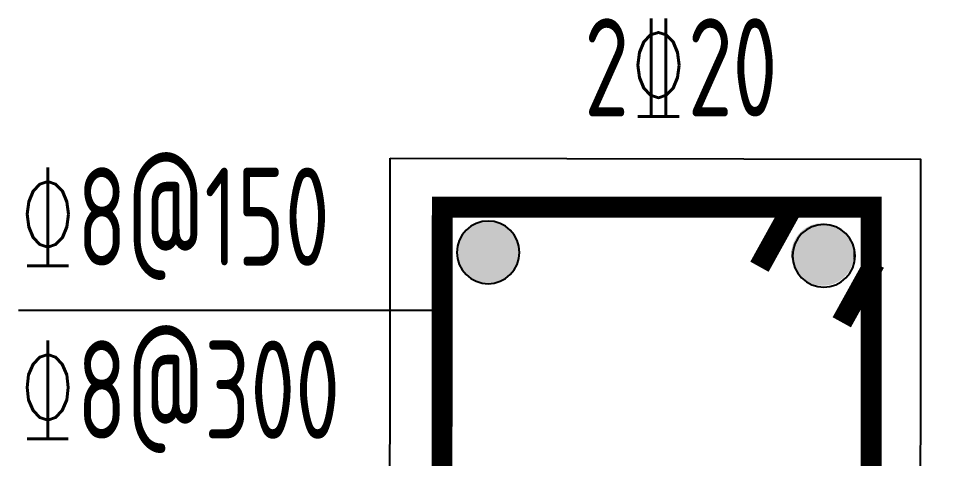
# Model space of a CAD drawing. Extents: x -33967 to 1773478, y -1022458 to -784650.
# Drawn here: x 357375 to 362986, y -1010298 to -1007604 of the extents above; entities that cross this region are included whole.
import ezdxf

# ---------------------------------------------------------------- set-up
doc = ezdxf.new("R2010")
doc.units = 0
doc.header["$LTSCALE"] = 1000
doc.header["$MEASUREMENT"] = 0
for name, color, linetype in [('AXIS', 3, 'Continuous'), ('NUM', 7, 'Continuous'), ('REIN', 1, 'Continuous'), ('TEXT', 7, 'Continuous'), ('钢筋', 1, 'Continuous')]:
    doc.layers.add(name, color=color, linetype=linetype)
doc.styles.add('_TCH_DIM_T3', font='SIMPLEX', dxfattribs={"width": 0.705882, "bigfont": 'GBCBIG'})
doc.styles.add('TSSD_Norm', font='tssdeng.shx', dxfattribs={"bigfont": 'hztxt.shx'})
doc.dimstyles.new('TCH-200-10', dxfattribs={"dimtxt": 595, "dimasz": 200, "dimexe": 500, "dimexo": 600, "dimgap": 252.5, "dimtad": 1, "dimdec": 0, "dimlfac": 0.1, "dimzin": 0, "dimdsep": 46, "dimtxsty": '_TCH_DIM_T3', "dimblk": 'ARCHTICK', "dimcen": 0.09, "dimclrd": 124, "dimclre": 124, "dimclrt": 7, "dimazin": 2, "dimtfac": 1, "dimtdec": 0, "dimtix": 1, "dimtmove": 2, "dimatfit": 3, "dimfxl": 1, "dimtolj": 1, "dimtzin": 0, "dimarcsym": 0})

# ---------------------------------------------------------------- blocks, each defined once
blk = doc.blocks.new('*U1678')
at = {"layer": 'REIN', "color": 6}
for points in [[(1478683.9, -237999.5), (1478685.8, -238192.1), (1478685.8, -237998.2)], [(1478685.8, -237998.2), (1478686.4, -238192.6), (1478686.4, -237997.8)], [(1478685.8, -238192.1), (1478685.8, -237998.2), (1478686.4, -238192.6)], [(1478686.4, -237997.8), (1478688.2, -238193.9), (1478688.2, -237996.5)], [(1478686.4, -238192.6), (1478686.4, -237997.8), (1478688.2, -238193.9)], [(1478688.2, -237996.5), (1478688.9, -238194.3), (1478688.9, -237996)], [(1478688.2, -238193.9), (1478688.2, -237996.5), (1478688.9, -238194.3)], [(1478688.9, -237996), (1478690.8, -238195.6), (1478690.8, -237994.8)], [(1478688.9, -238194.3), (1478688.9, -237996), (1478690.8, -238195.6)], [(1478690.8, -237994.8), (1478691.4, -238196), (1478691.4, -237994.4)], [(1478690.8, -238195.6), (1478690.8, -237994.8), (1478691.4, -238196)], [(1478691.4, -237994.4), (1478693.3, -238197.2), (1478693.3, -237993.2)], [(1478691.4, -238196), (1478691.4, -237994.4), (1478693.3, -238197.2)], [(1478693.3, -237993.2), (1478693.9, -238197.6), (1478693.9, -237992.8)], [(1478693.3, -238197.2), (1478693.3, -237993.2), (1478693.9, -238197.6)], [(1478693.9, -237992.8), (1478695.9, -238198.7), (1478695.9, -237991.6)], [(1478693.9, -238197.6), (1478693.9, -237992.8), (1478695.9, -238198.7)], [(1478695.9, -237991.6), (1478696.6, -238199.1), (1478696.6, -237991.2)], [(1478695.9, -238198.7), (1478695.9, -237991.6), (1478696.6, -238199.1)], [(1478696.6, -237991.2), (1478698.5, -238200.2), (1478698.5, -237990.1)], [(1478696.6, -238199.1), (1478696.6, -237991.2), (1478698.5, -238200.2)], [(1478698.5, -237990.1), (1478699.2, -238200.6), (1478699.2, -237989.8)], [(1478698.5, -238200.2), (1478698.5, -237990.1), (1478699.2, -238200.6)], [(1478699.2, -237989.8), (1478701.2, -238201.6), (1478701.2, -237988.7)], [(1478699.2, -238200.6), (1478699.2, -237989.8), (1478701.2, -238201.6)], [(1478701.2, -237988.7), (1478701.9, -238202), (1478701.9, -237988.4)], [(1478701.2, -238201.6), (1478701.2, -237988.7), (1478701.9, -238202)], [(1478701.9, -237988.4), (1478703.9, -238203), (1478703.9, -237987.4)], [(1478701.9, -238202), (1478701.9, -237988.4), (1478703.9, -238203)], [(1478703.9, -237987.4), (1478704.6, -238203.3), (1478704.6, -237987)], [(1478703.9, -238203), (1478703.9, -237987.4), (1478704.6, -238203.3)], [(1478704.6, -237987), (1478706.6, -238204.3), (1478706.6, -237986.1)], [(1478704.6, -238203.3), (1478704.6, -237987), (1478706.6, -238204.3)], [(1478706.6, -237986.1), (1478707.3, -238204.6), (1478707.3, -237985.8)], [(1478706.6, -238204.3), (1478706.6, -237986.1), (1478707.3, -238204.6)], [(1478707.3, -237985.8), (1478709.4, -238205.5), (1478709.4, -237984.9)], [(1478707.3, -238204.6), (1478707.3, -237985.8), (1478709.4, -238205.5)], [(1478709.4, -237984.9), (1478710.1, -238205.8), (1478710.1, -237984.6)], [(1478709.4, -238205.5), (1478709.4, -237984.9), (1478710.1, -238205.8)], [(1478710.1, -237984.6), (1478712.2, -238206.6), (1478712.2, -237983.7)], [(1478710.1, -238205.8), (1478710.1, -237984.6), (1478712.2, -238206.6)], [(1478712.2, -237983.7), (1478712.9, -238206.9), (1478712.9, -237983.4)], [(1478712.2, -238206.6), (1478712.2, -237983.7), (1478712.9, -238206.9)], [(1478712.9, -237983.4), (1478715, -238207.7), (1478715, -237982.6)], [(1478712.9, -238206.9), (1478712.9, -237983.4), (1478715, -238207.7)], [(1478715, -237982.6), (1478715.7, -238208), (1478715.7, -237982.4)], [(1478715, -238207.7), (1478715, -237982.6), (1478715.7, -238208)], [(1478715.7, -237982.4), (1478717.9, -238208.7), (1478717.9, -237981.6)], [(1478715.7, -238208), (1478715.7, -237982.4), (1478717.9, -238208.7)], [(1478717.9, -237981.6), (1478718.6, -238208.9), (1478718.6, -237981.4)], [(1478717.9, -238208.7), (1478717.9, -237981.6), (1478718.6, -238208.9)], [(1478718.6, -237981.4), (1478720.8, -238209.6), (1478720.8, -237980.7)], [(1478718.6, -238208.9), (1478718.6, -237981.4), (1478720.8, -238209.6)], [(1478720.8, -237980.7), (1478721.5, -238209.9), (1478721.5, -237980.5)], [(1478720.8, -238209.6), (1478720.8, -237980.7), (1478721.5, -238209.9)], [(1478721.5, -237980.5), (1478723.7, -238210.5), (1478723.7, -237979.9)], [(1478721.5, -238209.9), (1478721.5, -237980.5), (1478723.7, -238210.5)], [(1478723.7, -237979.9), (1478724.4, -238210.7), (1478724.4, -237979.6)], [(1478723.7, -238210.5), (1478723.7, -237979.9), (1478724.4, -238210.7)], [(1478724.4, -237979.6), (1478726.6, -238211.3), (1478726.6, -237979.1)], [(1478724.4, -238210.7), (1478724.4, -237979.6), (1478726.6, -238211.3)], [(1478726.6, -237979.1), (1478727.3, -238211.5), (1478727.3, -237978.9)], [(1478726.6, -238211.3), (1478726.6, -237979.1), (1478727.3, -238211.5)], [(1478727.3, -237978.9), (1478729.5, -238212), (1478729.5, -237978.4)], [(1478727.3, -238211.5), (1478727.3, -237978.9), (1478729.5, -238212)], [(1478729.5, -237978.4), (1478730.3, -238212.1), (1478730.3, -237978.2)], [(1478729.5, -238212), (1478729.5, -237978.4), (1478730.3, -238212.1)], [(1478730.3, -237978.2), (1478732.5, -238212.6), (1478732.5, -237977.7)], [(1478730.3, -238212.1), (1478730.3, -237978.2), (1478732.5, -238212.6)], [(1478732.5, -237977.7), (1478733.2, -238212.8), (1478733.2, -237977.6)], [(1478732.5, -238212.6), (1478732.5, -237977.7), (1478733.2, -238212.8)], [(1478733.2, -237977.6), (1478735.4, -238213.2), (1478735.4, -237977.2)], [(1478733.2, -238212.8), (1478733.2, -237977.6), (1478735.4, -238213.2)], [(1478735.4, -237977.2), (1478736.2, -238213.3), (1478736.2, -237977)], [(1478735.4, -238213.2), (1478735.4, -237977.2), (1478736.2, -238213.3)], [(1478736.2, -237977), (1478738.4, -238213.7), (1478738.4, -237976.7)], [(1478736.2, -238213.3), (1478736.2, -237977), (1478738.4, -238213.7)], [(1478738.4, -237976.7), (1478739.2, -238213.8), (1478739.2, -237976.6)], [(1478738.4, -238213.7), (1478738.4, -237976.7), (1478739.2, -238213.8)], [(1478739.2, -237976.6), (1478741.4, -238214.1), (1478741.4, -237976.3)], [(1478739.2, -238213.8), (1478739.2, -237976.6), (1478741.4, -238214.1)], [(1478741.4, -237976.3), (1478742.2, -238214.2), (1478742.2, -237976.2)], [(1478741.4, -238214.1), (1478741.4, -237976.3), (1478742.2, -238214.2)], [(1478742.2, -237976.2), (1478744.4, -238214.4), (1478744.4, -237975.9)], [(1478742.2, -238214.2), (1478742.2, -237976.2), (1478744.4, -238214.4)], [(1478744.4, -238214.4), (1478744.4, -237975.9), (1478745.2, -238214.5)], [(1478744.4, -237975.9), (1478745.2, -238214.5), (1478745.2, -237975.9)], [(1478745.2, -237975.9), (1478747.4, -238214.7), (1478747.4, -237975.7)], [(1478745.2, -238214.5), (1478745.2, -237975.9), (1478747.4, -238214.7)], [(1478747.4, -237975.7), (1478748.2, -238214.7), (1478748.2, -237975.6)], [(1478747.4, -238214.7), (1478747.4, -237975.7), (1478748.2, -238214.7)], [(1478748.2, -237975.6), (1478750.5, -238214.8), (1478750.5, -237975.5)], [(1478748.2, -238214.7), (1478748.2, -237975.6), (1478750.5, -238214.8)], [(1478750.5, -238214.8), (1478750.5, -237975.5), (1478751.2, -238214.9)], [(1478750.5, -237975.5), (1478751.2, -238214.9), (1478751.2, -237975.5)], [(1478751.2, -237975.5), (1478753.5, -238214.9), (1478753.5, -237975.4)], [(1478751.2, -238214.9), (1478751.2, -237975.5), (1478753.5, -238214.9)], [(1478753.5, -238214.9), (1478753.5, -237975.4), (1478754.2, -238215)], [(1478753.5, -237975.4), (1478754.2, -238215), (1478754.2, -237975.4)], [(1478754.2, -238215), (1478754.2, -237975.4), (1478756.5, -238215)], [(1478754.2, -237975.4), (1478756.5, -238215), (1478756.5, -237975.4)], [(1478756.5, -237975.4), (1478757.3, -238215), (1478757.3, -237975.4)], [(1478653.3, -238033.7), (1478653.7, -238157.3), (1478653.7, -238033)], [(1478653.7, -238033), (1478654.9, -238159.3), (1478654.9, -238031.1)], [(1478653.7, -238157.3), (1478653.7, -238033), (1478654.9, -238159.3)], [(1478654.9, -238031.1), (1478655.3, -238159.9), (1478655.3, -238030.4)], [(1478654.9, -238159.3), (1478654.9, -238031.1), (1478655.3, -238159.9)], [(1478655.3, -238030.4), (1478656.6, -238161.8), (1478656.6, -238028.5)], [(1478655.3, -238159.9), (1478655.3, -238030.4), (1478656.6, -238161.8)], [(1478656.6, -238028.5), (1478657, -238162.4), (1478657, -238027.9)], [(1478656.6, -238161.8), (1478656.6, -238028.5), (1478657, -238162.4)], [(1478657, -238027.9), (1478658.3, -238164.3), (1478658.3, -238026.1)], [(1478657, -238162.4), (1478657, -238027.9), (1478658.3, -238164.3)], [(1478658.3, -238026.1), (1478658.7, -238164.9), (1478658.7, -238025.4)], [(1478658.3, -238164.3), (1478658.3, -238026.1), (1478658.7, -238164.9)], [(1478658.7, -238025.4), (1478660.1, -238166.7), (1478660.1, -238023.6)], [(1478658.7, -238164.9), (1478658.7, -238025.4), (1478660.1, -238166.7)], [(1478660.1, -238023.6), (1478660.5, -238167.3), (1478660.5, -238023)], [(1478660.1, -238166.7), (1478660.1, -238023.6), (1478660.5, -238167.3)], [(1478660.5, -238023), (1478661.9, -238169.1), (1478661.9, -238021.2)], [(1478660.5, -238167.3), (1478660.5, -238023), (1478661.9, -238169.1)], [(1478661.9, -238021.2), (1478662.4, -238169.7), (1478662.4, -238020.6)], [(1478661.9, -238169.1), (1478661.9, -238021.2), (1478662.4, -238169.7)], [(1478662.4, -238020.6), (1478663.8, -238171.5), (1478663.8, -238018.8)], [(1478662.4, -238169.7), (1478662.4, -238020.6), (1478663.8, -238171.5)], [(1478663.8, -238018.8), (1478664.3, -238172.1), (1478664.3, -238018.3)], [(1478663.8, -238171.5), (1478663.8, -238018.8), (1478664.3, -238172.1)], [(1478664.3, -238018.3), (1478665.7, -238173.8), (1478665.7, -238016.5)], [(1478664.3, -238172.1), (1478664.3, -238018.3), (1478665.7, -238173.8)], [(1478665.7, -238016.5), (1478666.2, -238174.4), (1478666.2, -238016)], [(1478665.7, -238173.8), (1478665.7, -238016.5), (1478666.2, -238174.4)], [(1478666.2, -238016), (1478667.8, -238176.1), (1478667.8, -238014.3)], [(1478666.2, -238174.4), (1478666.2, -238016), (1478667.8, -238176.1)], [(1478667.8, -238014.3), (1478668.3, -238176.6), (1478668.3, -238013.7)], [(1478667.8, -238176.1), (1478667.8, -238014.3), (1478668.3, -238176.6)], [(1478668.3, -238013.7), (1478669.8, -238178.3), (1478669.8, -238012.1)], [(1478668.3, -238176.6), (1478668.3, -238013.7), (1478669.8, -238178.3)], [(1478669.8, -238012.1), (1478670.4, -238178.8), (1478670.4, -238011.5)], [(1478669.8, -238178.3), (1478669.8, -238012.1), (1478670.4, -238178.8)], [(1478670.4, -238011.5), (1478671.9, -238180.4), (1478671.9, -238009.9)], [(1478670.4, -238178.8), (1478670.4, -238011.5), (1478671.9, -238180.4)], [(1478671.9, -238009.9), (1478672.5, -238180.9), (1478672.5, -238009.4)], [(1478671.9, -238180.4), (1478671.9, -238009.9), (1478672.5, -238180.9)], [(1478672.5, -238009.4), (1478674.1, -238182.5), (1478674.1, -238007.8)], [(1478672.5, -238180.9), (1478672.5, -238009.4), (1478674.1, -238182.5)], [(1478674.1, -238007.8), (1478674.7, -238183), (1478674.7, -238007.3)], [(1478674.1, -238182.5), (1478674.1, -238007.8), (1478674.7, -238183)], [(1478674.7, -238007.3), (1478676.4, -238184.6), (1478676.4, -238005.8)], [(1478674.7, -238183), (1478674.7, -238007.3), (1478676.4, -238184.6)], [(1478676.4, -238005.8), (1478676.9, -238185), (1478676.9, -238005.3)], [(1478676.4, -238184.6), (1478676.4, -238005.8), (1478676.9, -238185)], [(1478676.9, -238005.3), (1478678.6, -238186.5), (1478678.6, -238003.8)], [(1478676.9, -238185), (1478676.9, -238005.3), (1478678.6, -238186.5)], [(1478678.6, -238003.8), (1478679.2, -238187), (1478679.2, -238003.3)], [(1478678.6, -238186.5), (1478678.6, -238003.8), (1478679.2, -238187)], [(1478679.2, -238003.3), (1478681, -238188.5), (1478681, -238001.9)], [(1478679.2, -238187), (1478679.2, -238003.3), (1478681, -238188.5)], [(1478681, -238001.9), (1478681.6, -238188.9), (1478681.6, -238001.4)], [(1478681, -238188.5), (1478681, -238001.9), (1478681.6, -238188.9)], [(1478681.6, -238001.4), (1478683.3, -238190.3), (1478683.3, -238000)], [(1478681.6, -238188.9), (1478681.6, -238001.4), (1478683.3, -238190.3)], [(1478683.3, -238000), (1478683.9, -238190.8), (1478683.9, -237999.5)], [(1478683.3, -238190.3), (1478683.3, -238000), (1478683.9, -238190.8)], [(1478683.9, -238190.8), (1478683.9, -237999.5), (1478685.8, -238192.1)], [(1478639.1, -238069.3), (1478639.7, -238123.2), (1478639.7, -238067.1)], [(1478639.7, -238067.1), (1478639.8, -238124), (1478639.8, -238066.4)], [(1478639.7, -238123.2), (1478639.7, -238067.1), (1478639.8, -238124)], [(1478639.8, -238066.4), (1478640.4, -238126.2), (1478640.4, -238064.2)], [(1478639.8, -238124), (1478639.8, -238066.4), (1478640.4, -238126.2)], [(1478640.4, -238064.2), (1478640.6, -238126.9), (1478640.6, -238063.4)], [(1478640.4, -238126.2), (1478640.4, -238064.2), (1478640.6, -238126.9)], [(1478640.6, -238063.4), (1478641.2, -238129.1), (1478641.2, -238061.3)], [(1478640.6, -238126.9), (1478640.6, -238063.4), (1478641.2, -238129.1)], [(1478641.2, -238061.3), (1478641.4, -238129.8), (1478641.4, -238060.5)], [(1478641.2, -238129.1), (1478641.2, -238061.3), (1478641.4, -238129.8)], [(1478641.4, -238060.5), (1478642.1, -238132), (1478642.1, -238058.4)], [(1478641.4, -238129.8), (1478641.4, -238060.5), (1478642.1, -238132)], [(1478642.1, -238058.4), (1478642.3, -238132.7), (1478642.3, -238057.6)], [(1478642.1, -238132), (1478642.1, -238058.4), (1478642.3, -238132.7)], [(1478642.3, -238057.6), (1478643.1, -238134.8), (1478643.1, -238055.5)], [(1478642.3, -238132.7), (1478642.3, -238057.6), (1478643.1, -238134.8)], [(1478643.1, -238055.5), (1478643.3, -238135.5), (1478643.3, -238054.8)], [(1478643.1, -238134.8), (1478643.1, -238055.5), (1478643.3, -238135.5)], [(1478643.3, -238054.8), (1478644.1, -238137.7), (1478644.1, -238052.7)], [(1478643.3, -238135.5), (1478643.3, -238054.8), (1478644.1, -238137.7)], [(1478644.1, -238052.7), (1478644.4, -238138.4), (1478644.4, -238052)], [(1478644.1, -238137.7), (1478644.1, -238052.7), (1478644.4, -238138.4)], [(1478644.4, -238052), (1478645.2, -238140.5), (1478645.2, -238049.9)], [(1478644.4, -238138.4), (1478644.4, -238052), (1478645.2, -238140.5)], [(1478645.2, -238049.9), (1478645.5, -238141.2), (1478645.5, -238049.1)], [(1478645.2, -238140.5), (1478645.2, -238049.9), (1478645.5, -238141.2)], [(1478645.5, -238049.1), (1478646.4, -238143.3), (1478646.4, -238047.1)], [(1478645.5, -238141.2), (1478645.5, -238049.1), (1478646.4, -238143.3)], [(1478646.4, -238047.1), (1478646.7, -238144), (1478646.7, -238046.4)], [(1478646.4, -238143.3), (1478646.4, -238047.1), (1478646.7, -238144)], [(1478646.7, -238046.4), (1478647.7, -238146), (1478647.7, -238044.3)], [(1478646.7, -238144), (1478646.7, -238046.4), (1478647.7, -238146)], [(1478647.7, -238044.3), (1478648, -238146.7), (1478648, -238043.6)], [(1478647.7, -238146), (1478647.7, -238044.3), (1478648, -238146.7)], [(1478648, -238043.6), (1478649, -238148.8), (1478649, -238041.6)], [(1478648, -238146.7), (1478648, -238043.6), (1478649, -238148.8)], [(1478649, -238041.6), (1478649.3, -238149.4), (1478649.3, -238040.9)], [(1478649, -238148.8), (1478649, -238041.6), (1478649.3, -238149.4)], [(1478649.3, -238040.9), (1478650.4, -238151.4), (1478650.4, -238038.9)], [(1478649.3, -238149.4), (1478649.3, -238040.9), (1478650.4, -238151.4)], [(1478650.4, -238038.9), (1478650.7, -238152.1), (1478650.7, -238038.2)], [(1478650.4, -238151.4), (1478650.4, -238038.9), (1478650.7, -238152.1)], [(1478650.7, -238038.2), (1478651.8, -238154.1), (1478651.8, -238036.3)], [(1478650.7, -238152.1), (1478650.7, -238038.2), (1478651.8, -238154.1)], [(1478651.8, -238036.3), (1478652.2, -238154.7), (1478652.2, -238035.6)], [(1478651.8, -238154.1), (1478651.8, -238036.3), (1478652.2, -238154.7)], [(1478652.2, -238035.6), (1478653.3, -238156.7), (1478653.3, -238033.7)], [(1478652.2, -238154.7), (1478652.2, -238035.6), (1478653.3, -238156.7)], [(1478653.3, -238156.7), (1478653.3, -238033.7), (1478653.7, -238157.3)], [(1478636.3, -238093.3), (1478636.4, -238099.3), (1478636.4, -238091.3)], [(1478636.3, -238096.3), (1478636.3, -238096.7), (1478636.3, -238093.3)], [(1478636.3, -238096.7), (1478636.3, -238093.3), (1478636.4, -238099.3)], [(1478636.4, -238090.3), (1478636.5, -238102.3), (1478636.5, -238088.1)], [(1478636.4, -238091.3), (1478636.4, -238099.9), (1478636.4, -238090.3)], [(1478636.4, -238099.9), (1478636.4, -238090.3), (1478636.5, -238102.3)], [(1478636.4, -238099.3), (1478636.4, -238091.3), (1478636.4, -238099.9)], [(1478636.5, -238088.1), (1478636.6, -238103), (1478636.6, -238087.2)], [(1478636.5, -238102.3), (1478636.5, -238088.1), (1478636.6, -238103)], [(1478636.6, -238087.2), (1478636.8, -238105.4), (1478636.8, -238085.1)], [(1478636.6, -238103), (1478636.6, -238087.2), (1478636.8, -238105.4)], [(1478636.8, -238084.2), (1478637.1, -238108.4), (1478637.1, -238082)], [(1478636.8, -238085.1), (1478636.8, -238106), (1478636.8, -238084.2)], [(1478636.8, -238106), (1478636.8, -238084.2), (1478637.1, -238108.4)], [(1478636.8, -238105.4), (1478636.8, -238085.1), (1478636.8, -238106)], [(1478637.1, -238081.2), (1478637.4, -238111.4), (1478637.4, -238079)], [(1478637.1, -238082), (1478637.1, -238109.1), (1478637.1, -238081.2)], [(1478637.1, -238109.1), (1478637.1, -238081.2), (1478637.4, -238111.4)], [(1478637.1, -238108.4), (1478637.1, -238082), (1478637.1, -238109.1)], [(1478637.4, -238079), (1478637.5, -238112.1), (1478637.5, -238078.2)], [(1478637.4, -238111.4), (1478637.4, -238079), (1478637.5, -238112.1)], [(1478637.5, -238078.2), (1478637.9, -238114.4), (1478637.9, -238076)], [(1478637.5, -238112.1), (1478637.5, -238078.2), (1478637.9, -238114.4)], [(1478637.9, -238076), (1478638, -238115.1), (1478638, -238075.2)], [(1478637.9, -238114.4), (1478637.9, -238076), (1478638, -238115.1)], [(1478638, -238075.2), (1478638.4, -238117.3), (1478638.4, -238073)], [(1478638, -238115.1), (1478638, -238075.2), (1478638.4, -238117.3)], [(1478638.4, -238073), (1478638.5, -238118), (1478638.5, -238072.3)], [(1478638.4, -238117.3), (1478638.4, -238073), (1478638.5, -238118)], [(1478638.5, -238072.3), (1478639, -238120.3), (1478639, -238070.1)], [(1478638.5, -238118), (1478638.5, -238072.3), (1478639, -238120.3)], [(1478639, -238070.1), (1478639.1, -238121), (1478639.1, -238069.3)], [(1478639, -238120.3), (1478639, -238070.1), (1478639.1, -238121)], [(1478639.1, -238121), (1478639.1, -238069.3), (1478639.7, -238123.2)]]:
    blk.add_solid(points, dxfattribs=at)
at = {"layer": 'REIN', "color": 6, "extrusion": (0, 0, -1)}
for points in [[(-1478756.5, -238215), (-1478756.5, -237975.4), (-1478757.3, -238215)], [(-1478757.3, -238215), (-1478757.3, -237975.4), (-1478759.5, -238214.9)], [(-1478757.3, -237975.4), (-1478759.5, -238214.9), (-1478759.5, -237975.4)], [(-1478759.5, -238214.9), (-1478759.5, -237975.4), (-1478760.3, -238214.9)], [(-1478759.5, -237975.4), (-1478760.3, -238214.9), (-1478760.3, -237975.4)], [(-1478760.3, -238214.9), (-1478760.3, -237975.4), (-1478762.6, -238214.8)], [(-1478760.3, -237975.4), (-1478762.6, -238214.8), (-1478762.6, -237975.5)], [(-1478762.6, -238214.8), (-1478762.6, -237975.5), (-1478763.3, -238214.8)], [(-1478762.6, -237975.5), (-1478763.3, -238214.8), (-1478763.3, -237975.6)], [(-1478763.3, -238214.8), (-1478763.3, -237975.6), (-1478765.6, -238214.6)], [(-1478763.3, -237975.6), (-1478765.6, -238214.6), (-1478765.6, -237975.7)], [(-1478765.6, -238214.6), (-1478765.6, -237975.7), (-1478766.3, -238214.5)], [(-1478765.6, -237975.7), (-1478766.3, -238214.5), (-1478766.3, -237975.8)], [(-1478766.3, -238214.5), (-1478766.3, -237975.8), (-1478768.6, -238214.3)], [(-1478766.3, -237975.8), (-1478768.6, -238214.3), (-1478768.6, -237976)], [(-1478768.6, -238214.3), (-1478768.6, -237976), (-1478769.3, -238214.2)], [(-1478768.6, -237976), (-1478769.3, -238214.2), (-1478769.3, -237976.1)], [(-1478769.3, -238214.2), (-1478769.3, -237976.1), (-1478771.6, -238214)], [(-1478769.3, -237976.1), (-1478771.6, -238214), (-1478771.6, -237976.4)], [(-1478771.6, -238214), (-1478771.6, -237976.4), (-1478772.3, -238213.9)], [(-1478771.6, -237976.4), (-1478772.3, -238213.9), (-1478772.3, -237976.5)], [(-1478772.3, -238213.9), (-1478772.3, -237976.5), (-1478774.6, -238213.5)], [(-1478772.3, -237976.5), (-1478774.6, -238213.5), (-1478774.6, -237976.8)], [(-1478774.6, -238213.5), (-1478774.6, -237976.8), (-1478775.3, -238213.4)], [(-1478774.6, -237976.8), (-1478775.3, -238213.4), (-1478775.3, -237976.9)], [(-1478775.3, -238213.4), (-1478775.3, -237976.9), (-1478777.6, -238213)], [(-1478775.3, -237976.9), (-1478777.6, -238213), (-1478777.6, -237977.3)], [(-1478777.6, -238213), (-1478777.6, -237977.3), (-1478778.3, -238212.9)], [(-1478777.6, -237977.3), (-1478778.3, -238212.9), (-1478778.3, -237977.4)], [(-1478778.3, -238212.9), (-1478778.3, -237977.4), (-1478780.5, -238212.5)], [(-1478778.3, -237977.4), (-1478780.5, -238212.5), (-1478780.5, -237977.9)], [(-1478780.5, -238212.5), (-1478780.5, -237977.9), (-1478781.3, -238212.3)], [(-1478780.5, -237977.9), (-1478781.3, -238212.3), (-1478781.3, -237978)], [(-1478781.3, -238212.3), (-1478781.3, -237978), (-1478783.5, -238211.8)], [(-1478781.3, -237978), (-1478783.5, -238211.8), (-1478783.5, -237978.5)], [(-1478783.5, -238211.8), (-1478783.5, -237978.5), (-1478784.2, -238211.6)], [(-1478783.5, -237978.5), (-1478784.2, -238211.6), (-1478784.2, -237978.7)], [(-1478784.2, -238211.6), (-1478784.2, -237978.7), (-1478786.4, -238211.1)], [(-1478784.2, -237978.7), (-1478786.4, -238211.1), (-1478786.4, -237979.3)], [(-1478786.4, -238211.1), (-1478786.4, -237979.3), (-1478787.1, -238210.9)], [(-1478786.4, -237979.3), (-1478787.1, -238210.9), (-1478787.1, -237979.4)], [(-1478787.1, -238210.9), (-1478787.1, -237979.4), (-1478789.3, -238210.3)], [(-1478787.1, -237979.4), (-1478789.3, -238210.3), (-1478789.3, -237980.1)], [(-1478789.3, -238210.3), (-1478789.3, -237980.1), (-1478790, -238210.1)], [(-1478789.3, -237980.1), (-1478790, -238210.1), (-1478790, -237980.3)], [(-1478790, -238210.1), (-1478790, -237980.3), (-1478792.2, -238209.4)], [(-1478790, -237980.3), (-1478792.2, -238209.4), (-1478792.2, -237980.9)], [(-1478792.2, -238209.4), (-1478792.2, -237980.9), (-1478792.9, -238209.2)], [(-1478792.2, -237980.9), (-1478792.9, -238209.2), (-1478792.9, -237981.2)], [(-1478792.9, -238209.2), (-1478792.9, -237981.2), (-1478795.1, -238208.5)], [(-1478792.9, -237981.2), (-1478795.1, -238208.5), (-1478795.1, -237981.9)], [(-1478795.1, -238208.5), (-1478795.1, -237981.9), (-1478795.8, -238208.2)], [(-1478795.1, -237981.9), (-1478795.8, -238208.2), (-1478795.8, -237982.1)], [(-1478795.8, -238208.2), (-1478795.8, -237982.1), (-1478797.9, -238207.4)], [(-1478795.8, -237982.1), (-1478797.9, -238207.4), (-1478797.9, -237982.9)], [(-1478797.9, -238207.4), (-1478797.9, -237982.9), (-1478798.6, -238207.2)], [(-1478797.9, -237982.9), (-1478798.6, -238207.2), (-1478798.6, -237983.2)], [(-1478798.6, -238207.2), (-1478798.6, -237983.2), (-1478800.8, -238206.4)], [(-1478798.6, -237983.2), (-1478800.8, -238206.4), (-1478800.8, -237984)], [(-1478800.8, -238206.4), (-1478800.8, -237984), (-1478801.5, -238206.1)], [(-1478800.8, -237984), (-1478801.5, -238206.1), (-1478801.5, -237984.3)], [(-1478801.5, -238206.1), (-1478801.5, -237984.3), (-1478803.5, -238205.2)], [(-1478801.5, -237984.3), (-1478803.5, -238205.2), (-1478803.5, -237985.2)], [(-1478803.5, -238205.2), (-1478803.5, -237985.2), (-1478804.2, -238204.9)], [(-1478803.5, -237985.2), (-1478804.2, -238204.9), (-1478804.2, -237985.4)], [(-1478804.2, -238204.9), (-1478804.2, -237985.4), (-1478806.3, -238204)], [(-1478804.2, -237985.4), (-1478806.3, -238204), (-1478806.3, -237986.4)], [(-1478806.3, -238204), (-1478806.3, -237986.4), (-1478807, -238203.6)], [(-1478806.3, -237986.4), (-1478807, -238203.6), (-1478807, -237986.7)], [(-1478807, -238203.6), (-1478807, -237986.7), (-1478809, -238202.7)], [(-1478807, -237986.7), (-1478809, -238202.7), (-1478809, -237987.7)], [(-1478809, -238202.7), (-1478809, -237987.7), (-1478809.7, -238202.3)], [(-1478809, -237987.7), (-1478809.7, -238202.3), (-1478809.7, -237988)], [(-1478809.7, -238202.3), (-1478809.7, -237988), (-1478811.7, -238201.3)], [(-1478809.7, -237988), (-1478811.7, -238201.3), (-1478811.7, -237989.1)], [(-1478811.7, -238201.3), (-1478811.7, -237989.1), (-1478812.4, -238200.9)], [(-1478811.7, -237989.1), (-1478812.4, -238200.9), (-1478812.4, -237989.4)], [(-1478812.4, -238200.9), (-1478812.4, -237989.4), (-1478814.4, -238199.9)], [(-1478812.4, -237989.4), (-1478814.4, -238199.9), (-1478814.4, -237990.5)], [(-1478814.4, -238199.9), (-1478814.4, -237990.5), (-1478815, -238199.5)], [(-1478814.4, -237990.5), (-1478815, -238199.5), (-1478815, -237990.9)], [(-1478815, -238199.5), (-1478815, -237990.9), (-1478817, -238198.4)], [(-1478815, -237990.9), (-1478817, -238198.4), (-1478817, -237992)], [(-1478817, -238198.4), (-1478817, -237992), (-1478817.7, -238198)], [(-1478817, -237992), (-1478817.7, -238198), (-1478817.7, -237992.4)], [(-1478817.7, -238198), (-1478817.7, -237992.4), (-1478819.6, -238196.8)], [(-1478817.7, -237992.4), (-1478819.6, -238196.8), (-1478819.6, -237993.6)], [(-1478819.6, -238196.8), (-1478819.6, -237993.6), (-1478820.2, -238196.4)], [(-1478819.6, -237993.6), (-1478820.2, -238196.4), (-1478820.2, -237994)], [(-1478820.2, -238196.4), (-1478820.2, -237994), (-1478822.1, -238195.2)], [(-1478820.2, -237994), (-1478822.1, -238195.2), (-1478822.1, -237995.2)], [(-1478822.1, -238195.2), (-1478822.1, -237995.2), (-1478822.8, -238194.7)], [(-1478822.1, -237995.2), (-1478822.8, -238194.7), (-1478822.8, -237995.6)], [(-1478822.8, -238194.7), (-1478822.8, -237995.6), (-1478824.6, -238193.5)], [(-1478822.8, -237995.6), (-1478824.6, -238193.5), (-1478824.6, -237996.9)], [(-1478824.6, -238193.5), (-1478824.6, -237996.9), (-1478825.3, -238193)], [(-1478824.6, -237996.9), (-1478825.3, -238193), (-1478825.3, -237997.3)], [(-1478825.3, -238193), (-1478825.3, -237997.3), (-1478827.1, -238191.7)], [(-1478825.3, -237997.3), (-1478827.1, -238191.7), (-1478827.1, -237998.7)], [(-1478827.1, -238191.7), (-1478827.1, -237998.7), (-1478827.7, -238191.2)], [(-1478827.1, -237998.7), (-1478827.7, -238191.2), (-1478827.7, -237999.1)], [(-1478827.7, -238191.2), (-1478827.7, -237999.1), (-1478829.5, -238189.9)], [(-1478827.7, -237999.1), (-1478829.5, -238189.9), (-1478829.5, -238000.5)], [(-1478829.5, -238189.9), (-1478829.5, -238000.5), (-1478830.1, -238189.4)], [(-1478829.5, -238000.5), (-1478830.1, -238189.4), (-1478830.1, -238000.9)], [(-1478830.1, -238189.4), (-1478830.1, -238000.9), (-1478831.9, -238188)], [(-1478830.1, -238000.9), (-1478831.9, -238188), (-1478831.9, -238002.4)], [(-1478831.9, -238188), (-1478831.9, -238002.4), (-1478832.5, -238187.5)], [(-1478831.9, -238002.4), (-1478832.5, -238187.5), (-1478832.5, -238002.8)], [(-1478832.5, -238187.5), (-1478832.5, -238002.8), (-1478834.2, -238186.1)], [(-1478832.5, -238002.8), (-1478834.2, -238186.1), (-1478834.2, -238004.3)], [(-1478834.2, -238186.1), (-1478834.2, -238004.3), (-1478834.8, -238185.5)], [(-1478834.2, -238004.3), (-1478834.8, -238185.5), (-1478834.8, -238004.8)], [(-1478834.8, -238185.5), (-1478834.8, -238004.8), (-1478836.5, -238184.1)], [(-1478834.8, -238004.8), (-1478836.5, -238184.1), (-1478836.5, -238006.3)], [(-1478836.5, -238184.1), (-1478836.5, -238006.3), (-1478837, -238183.5)], [(-1478836.5, -238006.3), (-1478837, -238183.5), (-1478837, -238006.8)], [(-1478837, -238183.5), (-1478837, -238006.8), (-1478838.7, -238182)], [(-1478837, -238006.8), (-1478838.7, -238182), (-1478838.7, -238008.4)], [(-1478838.7, -238182), (-1478838.7, -238008.4), (-1478839.2, -238181.5)], [(-1478838.7, -238008.4), (-1478839.2, -238181.5), (-1478839.2, -238008.9)], [(-1478839.2, -238181.5), (-1478839.2, -238008.9), (-1478840.8, -238179.9)], [(-1478839.2, -238008.9), (-1478840.8, -238179.9), (-1478840.8, -238010.5)], [(-1478840.8, -238179.9), (-1478840.8, -238010.5), (-1478841.4, -238179.3)], [(-1478840.8, -238010.5), (-1478841.4, -238179.3), (-1478841.4, -238011)], [(-1478841.4, -238179.3), (-1478841.4, -238011), (-1478843, -238177.7)], [(-1478841.4, -238011), (-1478843, -238177.7), (-1478843, -238012.6)], [(-1478843, -238177.7), (-1478843, -238012.6), (-1478843.5, -238177.2)], [(-1478843, -238012.6), (-1478843.5, -238177.2), (-1478843.5, -238013.2)], [(-1478843.5, -238177.2), (-1478843.5, -238013.2), (-1478845, -238175.5)], [(-1478843.5, -238013.2), (-1478845, -238175.5), (-1478845, -238014.8)], [(-1478845, -238175.5), (-1478845, -238014.8), (-1478845.5, -238174.9)], [(-1478845, -238014.8), (-1478845.5, -238174.9), (-1478845.5, -238015.4)], [(-1478845.5, -238174.9), (-1478845.5, -238015.4), (-1478847, -238173.2)], [(-1478845.5, -238015.4), (-1478847, -238173.2), (-1478847, -238017.1)], [(-1478847, -238173.2), (-1478847, -238017.1), (-1478847.5, -238172.7)], [(-1478847, -238017.1), (-1478847.5, -238172.7), (-1478847.5, -238017.7)], [(-1478847.5, -238172.7), (-1478847.5, -238017.7), (-1478849, -238170.9)], [(-1478847.5, -238017.7), (-1478849, -238170.9), (-1478849, -238019.4)], [(-1478849, -238170.9), (-1478849, -238019.4), (-1478849.4, -238170.3)], [(-1478849, -238019.4), (-1478849.4, -238170.3), (-1478849.4, -238020)], [(-1478849.4, -238170.3), (-1478849.4, -238020), (-1478850.8, -238168.6)], [(-1478849.4, -238020), (-1478850.8, -238168.6), (-1478850.8, -238021.8)], [(-1478850.8, -238168.6), (-1478850.8, -238021.8), (-1478851.3, -238167.9)], [(-1478850.8, -238021.8), (-1478851.3, -238167.9), (-1478851.3, -238022.4)], [(-1478851.3, -238167.9), (-1478851.3, -238022.4), (-1478852.7, -238166.1)], [(-1478851.3, -238022.4), (-1478852.7, -238166.1), (-1478852.7, -238024.2)], [(-1478852.7, -238166.1), (-1478852.7, -238024.2), (-1478853.1, -238165.5)], [(-1478852.7, -238024.2), (-1478853.1, -238165.5), (-1478853.1, -238024.8)], [(-1478853.1, -238165.5), (-1478853.1, -238024.8), (-1478854.4, -238163.7)], [(-1478853.1, -238024.8), (-1478854.4, -238163.7), (-1478854.4, -238026.7)], [(-1478854.4, -238163.7), (-1478854.4, -238026.7), (-1478854.8, -238163)], [(-1478854.4, -238026.7), (-1478854.8, -238163), (-1478854.8, -238027.3)], [(-1478854.8, -238163), (-1478854.8, -238027.3), (-1478856.1, -238161.2)], [(-1478854.8, -238027.3), (-1478856.1, -238161.2), (-1478856.1, -238029.2)], [(-1478856.1, -238161.2), (-1478856.1, -238029.2), (-1478856.5, -238160.5)], [(-1478856.1, -238029.2), (-1478856.5, -238160.5), (-1478856.5, -238029.8)], [(-1478856.5, -238160.5), (-1478856.5, -238029.8), (-1478857.7, -238158.6)], [(-1478856.5, -238029.8), (-1478857.7, -238158.6), (-1478857.7, -238031.7)], [(-1478857.7, -238158.6), (-1478857.7, -238031.7), (-1478858.1, -238158)], [(-1478857.7, -238031.7), (-1478858.1, -238158), (-1478858.1, -238032.3)], [(-1478858.1, -238158), (-1478858.1, -238032.3), (-1478859.3, -238156.1)], [(-1478858.1, -238032.3), (-1478859.3, -238156.1), (-1478859.3, -238034.3)], [(-1478859.3, -238156.1), (-1478859.3, -238034.3), (-1478859.7, -238155.4)], [(-1478859.3, -238034.3), (-1478859.7, -238155.4), (-1478859.7, -238034.9)], [(-1478859.7, -238155.4), (-1478859.7, -238034.9), (-1478860.8, -238153.4)], [(-1478859.7, -238034.9), (-1478860.8, -238153.4), (-1478860.8, -238036.9)], [(-1478860.8, -238153.4), (-1478860.8, -238036.9), (-1478861.2, -238152.8)], [(-1478860.8, -238036.9), (-1478861.2, -238152.8), (-1478861.2, -238037.6)], [(-1478861.2, -238152.8), (-1478861.2, -238037.6), (-1478862.3, -238150.8)], [(-1478861.2, -238037.6), (-1478862.3, -238150.8), (-1478862.3, -238039.6)], [(-1478862.3, -238150.8), (-1478862.3, -238039.6), (-1478862.6, -238150.1)], [(-1478862.3, -238039.6), (-1478862.6, -238150.1), (-1478862.6, -238040.2)], [(-1478862.6, -238150.1), (-1478862.6, -238040.2), (-1478863.6, -238148.1)], [(-1478862.6, -238040.2), (-1478863.6, -238148.1), (-1478863.6, -238042.3)], [(-1478863.6, -238148.1), (-1478863.6, -238042.3), (-1478864, -238147.4)], [(-1478863.6, -238042.3), (-1478864, -238147.4), (-1478864, -238042.9)], [(-1478864, -238147.4), (-1478864, -238042.9), (-1478864.9, -238145.3)], [(-1478864, -238042.9), (-1478864.9, -238145.3), (-1478864.9, -238045)], [(-1478864.9, -238145.3), (-1478864.9, -238045), (-1478865.2, -238144.6)], [(-1478864.9, -238045), (-1478865.2, -238144.6), (-1478865.2, -238045.7)], [(-1478865.2, -238144.6), (-1478865.2, -238045.7), (-1478866.2, -238142.6)], [(-1478865.2, -238045.7), (-1478866.2, -238142.6), (-1478866.2, -238047.8)], [(-1478866.2, -238142.6), (-1478866.2, -238047.8), (-1478866.5, -238141.9)], [(-1478866.2, -238047.8), (-1478866.5, -238141.9), (-1478866.5, -238048.4)], [(-1478866.5, -238141.9), (-1478866.5, -238048.4), (-1478867.3, -238139.8)], [(-1478866.5, -238048.4), (-1478867.3, -238139.8), (-1478867.3, -238050.6)], [(-1478867.3, -238139.8), (-1478867.3, -238050.6), (-1478867.6, -238139.1)], [(-1478867.3, -238050.6), (-1478867.6, -238139.1), (-1478867.6, -238051.2)], [(-1478867.6, -238139.1), (-1478867.6, -238051.2), (-1478868.4, -238137)], [(-1478867.6, -238051.2), (-1478868.4, -238137), (-1478868.4, -238053.4)], [(-1478868.4, -238137), (-1478868.4, -238053.4), (-1478868.7, -238136.2)], [(-1478868.4, -238053.4), (-1478868.7, -238136.2), (-1478868.7, -238054.1)], [(-1478868.7, -238136.2), (-1478868.7, -238054.1), (-1478869.4, -238134.1)], [(-1478868.7, -238054.1), (-1478869.4, -238134.1), (-1478869.4, -238056.2)], [(-1478869.4, -238134.1), (-1478869.4, -238056.2), (-1478869.7, -238133.4)], [(-1478869.4, -238056.2), (-1478869.7, -238133.4), (-1478869.7, -238056.9)], [(-1478869.7, -238133.4), (-1478869.7, -238056.9), (-1478870.4, -238131.3)], [(-1478869.7, -238056.9), (-1478870.4, -238131.3), (-1478870.4, -238059.1)], [(-1478870.4, -238131.3), (-1478870.4, -238059.1), (-1478870.6, -238130.5)], [(-1478870.4, -238059.1), (-1478870.6, -238130.5), (-1478870.6, -238059.8)], [(-1478870.6, -238130.5), (-1478870.6, -238059.8), (-1478871.2, -238128.4)], [(-1478870.6, -238059.8), (-1478871.2, -238128.4), (-1478871.2, -238062)], [(-1478871.2, -238128.4), (-1478871.2, -238062), (-1478871.5, -238127.6)], [(-1478871.2, -238062), (-1478871.5, -238127.6), (-1478871.5, -238062.7)], [(-1478871.5, -238127.6), (-1478871.5, -238062.7), (-1478872, -238125.4)], [(-1478871.5, -238062.7), (-1478872, -238125.4), (-1478872, -238064.9)], [(-1478872, -238125.4), (-1478872, -238064.9), (-1478872.2, -238124.7)], [(-1478872, -238064.9), (-1478872.2, -238124.7), (-1478872.2, -238065.6)], [(-1478872.2, -238124.7), (-1478872.2, -238065.6), (-1478872.8, -238122.5)], [(-1478872.2, -238065.6), (-1478872.8, -238122.5), (-1478872.8, -238067.9)], [(-1478872.8, -238122.5), (-1478872.8, -238067.9), (-1478872.9, -238121.7)], [(-1478872.8, -238067.9), (-1478872.9, -238121.7), (-1478872.9, -238068.6)], [(-1478872.9, -238121.7), (-1478872.9, -238068.6), (-1478873.4, -238119.6)], [(-1478872.9, -238068.6), (-1478873.4, -238119.6), (-1478873.4, -238070.8)], [(-1478873.4, -238119.6), (-1478873.4, -238070.8), (-1478873.6, -238118.8)], [(-1478873.4, -238070.8), (-1478873.6, -238118.8), (-1478873.6, -238071.5)], [(-1478873.6, -238118.8), (-1478873.6, -238071.5), (-1478874, -238116.6)], [(-1478873.6, -238071.5), (-1478874, -238116.6), (-1478874, -238073.8)], [(-1478874, -238116.6), (-1478874, -238073.8), (-1478874.1, -238115.8)], [(-1478874, -238073.8), (-1478874.1, -238115.8), (-1478874.1, -238074.5)], [(-1478874.1, -238115.8), (-1478874.1, -238074.5), (-1478874.5, -238113.6)], [(-1478874.1, -238074.5), (-1478874.5, -238113.6), (-1478874.5, -238076.8)], [(-1478874.5, -238113.6), (-1478874.5, -238076.8), (-1478874.6, -238112.8)], [(-1478874.5, -238076.8), (-1478874.6, -238112.8), (-1478874.6, -238077.5)], [(-1478874.6, -238112.8), (-1478874.6, -238077.5), (-1478874.9, -238110.6)], [(-1478874.6, -238077.5), (-1478874.9, -238110.6), (-1478874.9, -238079.8)], [(-1478874.9, -238110.6), (-1478874.9, -238079.8), (-1478875, -238109.8)], [(-1478874.9, -238079.8), (-1478875, -238109.8), (-1478875, -238080.5)], [(-1478875, -238109.8), (-1478875, -238080.5), (-1478875.3, -238107.6)], [(-1478875, -238080.5), (-1478875.3, -238107.6), (-1478875.3, -238082.8)], [(-1478875.3, -238107.6), (-1478875.3, -238082.8), (-1478875.4, -238106.8)], [(-1478875.3, -238082.8), (-1478875.4, -238106.8), (-1478875.4, -238083.5)], [(-1478875.4, -238106.8), (-1478875.4, -238083.5), (-1478875.6, -238104.6)], [(-1478875.4, -238083.5), (-1478875.6, -238104.6), (-1478875.6, -238085.8)], [(-1478875.6, -238104.6), (-1478875.6, -238085.8), (-1478875.6, -238103.7)], [(-1478875.6, -238085.8), (-1478875.6, -238103.7), (-1478875.6, -238086.5)], [(-1478875.6, -238103.7), (-1478875.6, -238086.5), (-1478875.8, -238101.6)], [(-1478875.6, -238086.5), (-1478875.8, -238101.6), (-1478875.8, -238088.9)], [(-1478875.8, -238101.6), (-1478875.8, -238088.9), (-1478875.8, -238100.7)], [(-1478875.8, -238088.9), (-1478875.8, -238100.7), (-1478875.8, -238089.5)], [(-1478875.8, -238100.7), (-1478875.8, -238089.5), (-1478875.9, -238098.6)], [(-1478875.8, -238089.5), (-1478875.9, -238098.6), (-1478875.9, -238092)], [(-1478875.9, -238098.6), (-1478875.9, -238092), (-1478875.9, -238097.4)], [(-1478875.9, -238092), (-1478875.9, -238097.4), (-1478875.9, -238092.5)], [(-1478875.9, -238097.4), (-1478875.9, -238092.5), (-1478875.9, -238095.5)]]:
    blk.add_solid(points, dxfattribs=at)
blk = doc.blocks.new('_ArchTick')
at = {"color": 0, "linetype": 'ByBlock', "const_width": 0.4}
blk.add_lwpolyline([(-0.5, -0.5), (0.5, 0.5)], dxfattribs=at)
blk = doc.blocks.new('*D1686')
at = {"layer": 'AXIS', "color": 124, "linetype": 'ByBlock', "lineweight": -2, "transparency": 16777216}
for p, q in [((363192.8, -1008464.4), (366558.5, -1008464.4)), ((366058.5, -1008464.4), (366058.5, -1015463.4)), ((363191.5, -1015463.4), (366558.5, -1015463.4))]:
    blk.add_line(p, q, dxfattribs=at)
at = {"layer": 'Defpoints', "color": 0, "linetype": 'ByBlock', "transparency": 16777216}
for p in [(362592.8, -1008464.4), (362591.5, -1015463.4), (366058.5, -1015463.4)]:
    blk.add_point(p, dxfattribs=at)
at = {"layer": 'AXIS', "color": 124, "linetype": 'ByBlock', "lineweight": -2, "transparency": 16777216, "xscale": 200, "yscale": 200, "zscale": 200}
for p, rotation in [((366058.5, -1008464.4), 90), ((366058.5, -1015463.4), 270)]:
    blk.add_blockref('_ArchTick', p, dxfattribs=dict(at, rotation=rotation))
at = {"layer": 'AXIS', "color": 7, "linetype": 'ByBlock', "transparency": 16777216, "insert": (365508.5, -1011963.9), "char_height": 595, "attachment_point": 5, "rotation": 90, "style": '_TCH_DIM_T3'}
blk.add_mtext('\\A1;700', dxfattribs=at)

msp = doc.modelspace()

# ---------------------------------------------------------------- linework, layer by layer
at = {"color": 3, "linetype": 'Continuous'}
msp.add_line((359972.4, -1009391.5), (357375, -1009391.1), dxfattribs=at)
at = {"layer": 'REIN', "color": 6, "const_width": 128}
for points in [[(359968.5, -1008759.6), (362591.7, -1008759.2), (362591.7, -1015157.6), (359960.7, -1015157.9), (359968.5, -1008759.6)], [(362110.4, -1008759.2), (361908.6, -1009123.5)], [(362613.9, -1009098.9), (362412.1, -1009463.2)]]:
    msp.add_lwpolyline(points, dxfattribs=at)
at = {"layer": 'TEXT'}
msp.add_lwpolyline([(359650.1, -1008459.6), (362893.7, -1008465), (362889.8, -1015463.4), (359646.3, -1015463.7)], close=True, dxfattribs=at)
at = {"layer": '钢筋', "color": 6}
for points in [[(360113.5, -1008900), (360089.7, -1008929), (360072, -1008962.2), (360061.1, -1008998.1), (360057.4, -1009035.5), (360061.1, -1009072.9), (360072, -1009108.9), (360089.7, -1009142), (360113.5, -1009171.1), (360142.6, -1009194.9), (360175.7, -1009212.6), (360211.7, -1009223.5), (360249.1, -1009227.2), (360286.5, -1009223.5), (360322.4, -1009212.6), (360355.6, -1009194.9), (360384.6, -1009171.1), (360408.5, -1009142), (360426.2, -1009108.9), (360437.1, -1009072.9), (360440.8, -1009035.5), (360437.1, -1008998.1), (360426.2, -1008962.2), (360408.5, -1008929), (360384.6, -1008900), (360355.6, -1008876.2), (360322.4, -1008858.4), (360286.5, -1008847.5), (360249.1, -1008843.8), (360211.7, -1008847.5), (360175.7, -1008858.4), (360142.6, -1008876.2)], [(362166.7, -1008921), (362142.8, -1008950.1), (362125.1, -1008983.2), (362114.2, -1009019.2), (362110.5, -1009056.6), (362114.2, -1009094), (362125.1, -1009129.9), (362142.8, -1009163.1), (362166.7, -1009192.1), (362195.7, -1009216), (362228.9, -1009233.7), (362264.8, -1009244.6), (362302.2, -1009248.3), (362339.6, -1009244.6), (362375.6, -1009233.7), (362408.7, -1009216), (362437.8, -1009192.1), (362461.6, -1009163.1), (362479.3, -1009129.9), (362490.2, -1009094), (362493.9, -1009056.6), (362490.2, -1009019.2), (362479.3, -1008983.2), (362461.6, -1008950.1), (362437.8, -1008921), (362408.7, -1008897.2), (362375.6, -1008879.5), (362339.6, -1008868.6), (362302.2, -1008864.9), (362264.8, -1008868.6), (362228.9, -1008879.5), (362195.7, -1008897.2)]]:
    msp.add_lwpolyline(points, close=True, dxfattribs=at)

# ---------------------------------------------------------------- block references
at = {"layer": 'REIN', "color": 6, "xscale": -1.6, "yscale": 1.6, "zscale": 1.6, "rotation": 180}
for p in [(-2005756.6, -1389988.5), (-2003714.9, -1390000.2)]:
    msp.add_blockref('*U1678', p, dxfattribs=at)

# ---------------------------------------------------------------- texts
at = {"layer": 'NUM', "style": 'TSSD_Norm', "width": 0.7}
for s, p in [('2%%13220', (360837.1, -1008203.8)), ('%%1318@150', (357375, -1009117)), ('%%1318@300', (357374.4, -1010175.6))]:
    msp.add_text(s, height=600, dxfattribs=at).set_placement(p)

# ---------------------------------------------------------------- dimensions: what is measured, and where the dimension line sits
at = {"layer": 'AXIS', "linetype": 'ByBlock'}
dim = msp.add_linear_dim(base=(366058.5, -1015463.4), p1=(362592.8, -1008464.4), p2=(362591.5, -1015463.4), angle=90, text='700', dimstyle='TCH-200-10', dxfattribs=at)
dim.commit()
dim.dimension.update_dxf_attribs({"geometry": '*D1686', "text_midpoint": (365508.5, -1011963.9)})

doc.saveas('drawing.dxf')
